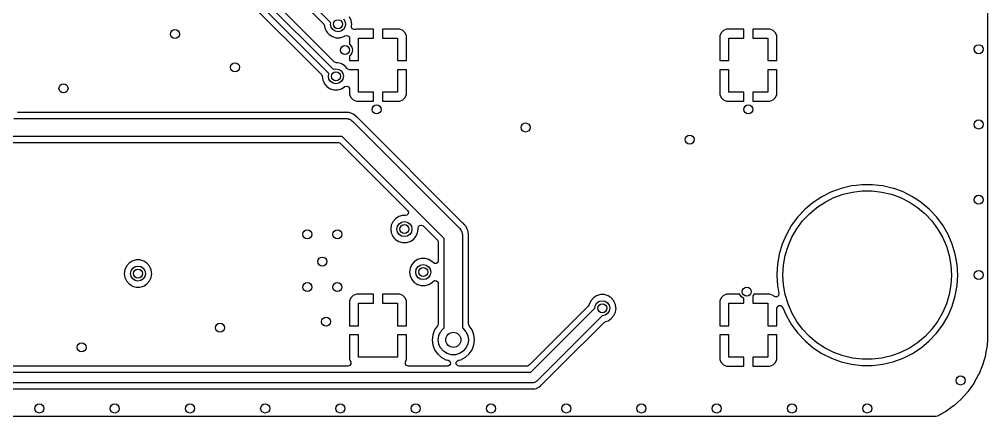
# Model space of a CAD drawing. Extents: x 100.3 to 185, y -144.7 to -85.3.
# Drawn here: x 152.83 to 185, y -144.7 to -131.51 of the extents above; entities that cross this region are included whole.
import ezdxf

# ---------------------------------------------------------------- set-up
doc = ezdxf.new("R2010")
doc.units = 0
doc.layers.add('BLACK', color=7, linetype='CONTINUOUS')

msp = doc.modelspace()

# ---------------------------------------------------------------- linework, layer by layer
at = {"layer": 'BLACK', "linetype": 'CONTINUOUS'}
for p, q in [((185, -88.0023), (185, -141.999)), ((163.18, -131.621), (153.972, -122.413)), ((153.955, -122.679), (162.945, -131.67)), ((163.118, -133.309), (153.298, -123.49)), ((153.522, -123.43), (163.259, -133.168)), ((163.295, -132.921), (153.818, -123.443)), ((153.219, -123.694), (162.867, -133.341)), ((163.597, -131.493), (163.651, -131.574)), ((163.857, -131.542), (163.803, -131.424)), ((163.875, -131.67), (163.857, -131.542)), ((163.857, -131.542), (163.857, -131.542)), ((162.945, -131.67), (162.973, -131.724)), ((162.973, -131.724), (162.973, -131.726)), ((162.973, -131.726), (162.983, -131.798)), ((162.983, -131.798), (163.037, -131.916)), ((163.17, -131.67), (163.18, -131.621)), ((163.189, -131.766), (163.17, -131.67)), ((163.243, -131.847), (163.189, -131.766)), ((163.324, -131.901), (163.243, -131.847)), ((163.597, -131.847), (163.516, -131.901)), ((163.651, -131.766), (163.597, -131.847)), ((163.651, -131.574), (163.67, -131.67)), ((163.67, -131.67), (163.651, -131.766)), ((163.865, -131.74), (163.875, -131.67)), ((163.865, -131.764), (163.865, -131.74)), ((163.889, -131.82), (163.865, -131.764)), ((163.875, -131.67), (163.875, -131.67)), ((163.942, -131.851), (163.889, -131.82)), ((164.003, -131.845), (163.942, -131.851)), ((164.03, -131.833), (164.003, -131.845)), ((164.055, -131.83), (164.03, -131.833)), ((164.6, -131.83), (164.055, -131.83)), ((164.055, -131.83), (164.055, -131.83)), ((164.6, -132.13), (164.6, -131.83)), ((164.6, -131.83), (164.6, -131.83)), ((164.9, -131.83), (164.9, -132.13)), ((165.445, -131.83), (164.9, -131.83)), ((164.9, -131.83), (164.9, -131.83)), ((165.47, -131.833), (165.445, -131.83)), ((165.572, -131.878), (165.47, -131.833)), ((165.652, -131.958), (165.572, -131.878)), ((176.228, -131.878), (176.148, -131.958)), ((176.33, -131.833), (176.228, -131.878)), ((176.355, -131.83), (176.33, -131.833)), ((176.9, -131.83), (176.355, -131.83)), ((176.355, -131.83), (176.355, -131.83)), ((176.9, -132.13), (176.9, -131.83)), ((176.9, -131.83), (176.9, -131.83)), ((177.2, -131.83), (177.2, -132.13)), ((177.745, -131.83), (177.2, -131.83)), ((177.2, -131.83), (177.2, -131.83)), ((177.77, -131.833), (177.745, -131.83)), ((177.872, -131.878), (177.77, -131.833)), ((177.952, -131.958), (177.872, -131.878)), ((163.037, -131.916), (163.037, -131.916)), ((163.037, -131.916), (163.073, -131.958)), ((163.073, -131.958), (163.122, -132.014)), ((163.122, -132.014), (163.231, -132.084)), ((163.231, -132.084), (163.231, -132.084)), ((163.231, -132.084), (163.355, -132.12)), ((163.42, -131.92), (163.324, -131.901)), ((163.355, -132.12), (163.355, -132.12)), ((163.355, -132.12), (163.485, -132.12)), ((163.516, -131.901), (163.42, -131.92)), ((163.485, -132.12), (163.609, -132.084)), ((163.485, -132.12), (163.485, -132.12)), ((163.609, -132.084), (163.637, -132.066)), ((163.637, -132.066), (163.647, -132.059)), ((163.647, -132.059), (163.707, -132.044)), ((163.707, -132.044), (163.764, -132.066)), ((163.764, -132.066), (163.797, -132.117)), ((163.797, -132.117), (163.8, -132.143)), ((163.8, -132.143), (163.8, -132.335)), ((164.1, -132.88), (164.1, -132.13)), ((164.1, -132.13), (164.6, -132.13)), ((164.9, -132.13), (165.4, -132.13)), ((165.4, -132.13), (165.4, -132.88)), ((165.697, -132.06), (165.652, -131.958)), ((165.7, -132.085), (165.697, -132.06)), ((165.7, -132.88), (165.7, -132.085)), ((165.7, -132.085), (165.7, -132.085)), ((176.103, -132.06), (176.1, -132.085)), ((176.1, -132.085), (176.1, -132.88)), ((176.148, -131.958), (176.103, -132.06)), ((176.4, -132.88), (176.4, -132.13)), ((176.4, -132.13), (176.9, -132.13)), ((177.2, -132.13), (177.7, -132.13)), ((177.7, -132.13), (177.7, -132.88)), ((177.997, -132.06), (177.952, -131.958)), ((178, -132.085), (177.997, -132.06)), ((178, -132.88), (178, -132.085)), ((178, -132.085), (178, -132.085)), ((163.8, -132.335), (163.827, -132.353)), ((163.827, -132.353), (163.881, -132.434)), ((163.881, -132.434), (163.9, -132.53)), ((163.827, -132.707), (163.8, -132.725)), ((163.8, -132.725), (163.8, -132.88)), ((163.881, -132.626), (163.827, -132.707)), ((163.9, -132.53), (163.881, -132.626)), ((163.259, -133.168), (163.35, -133.15)), ((163.307, -132.931), (163.295, -132.921)), ((163.365, -132.95), (163.307, -132.931)), ((163.35, -133.15), (163.446, -133.169)), ((163.415, -132.95), (163.365, -132.95)), ((163.509, -132.977), (163.415, -132.95)), ((163.415, -132.95), (163.415, -132.95)), ((163.539, -132.986), (163.509, -132.977)), ((163.648, -133.056), (163.539, -132.986)), ((163.539, -132.986), (163.539, -132.986)), ((163.539, -132.986), (163.539, -132.986)), ((163.659, -133.069), (163.648, -133.056)), ((163.648, -133.056), (163.648, -133.056)), ((163.648, -133.056), (163.648, -133.056)), ((163.726, -133.146), (163.659, -133.069)), ((163.742, -133.161), (163.726, -133.146)), ((163.801, -133.18), (163.742, -133.161)), ((163.8, -132.88), (163.8, -132.88)), ((163.8, -132.88), (164.1, -132.88)), ((165.4, -132.88), (165.7, -132.88)), ((165.7, -132.88), (165.7, -132.88)), ((176.1, -132.88), (176.4, -132.88)), ((176.1, -132.88), (176.1, -132.88)), ((177.7, -132.88), (178, -132.88)), ((178, -132.88), (178, -132.88)), ((162.867, -133.341), (162.894, -133.396)), ((162.894, -133.396), (162.894, -133.397)), ((162.894, -133.397), (162.913, -133.528)), ((163.1, -133.4), (163.118, -133.309)), ((163.119, -133.496), (163.1, -133.4)), ((163.446, -133.169), (163.527, -133.223)), ((163.527, -133.223), (163.581, -133.304)), ((163.581, -133.304), (163.6, -133.4)), ((163.6, -133.4), (163.581, -133.496)), ((164.1, -133.18), (163.801, -133.18)), ((164.1, -133.93), (164.1, -133.18)), ((165.7, -133.18), (165.4, -133.18)), ((165.4, -133.18), (165.4, -133.93)), ((165.7, -133.975), (165.7, -133.18)), ((165.7, -133.18), (165.7, -133.18)), ((176.4, -133.18), (176.1, -133.18)), ((176.1, -133.18), (176.1, -133.975)), ((176.4, -133.93), (176.4, -133.18)), ((178, -133.18), (177.7, -133.18)), ((177.7, -133.18), (177.7, -133.93)), ((178, -133.975), (178, -133.18)), ((162.913, -133.528), (162.943, -133.593)), ((162.943, -133.593), (162.967, -133.646)), ((162.967, -133.646), (163.052, -133.744)), ((163.052, -133.744), (163.052, -133.744)), ((163.052, -133.744), (163.161, -133.814)), ((163.173, -133.577), (163.119, -133.496)), ((163.254, -133.631), (163.173, -133.577)), ((163.35, -133.65), (163.254, -133.631)), ((163.446, -133.631), (163.35, -133.65)), ((163.527, -133.577), (163.446, -133.631)), ((163.581, -133.496), (163.527, -133.577)), ((163.539, -133.814), (163.647, -133.744)), ((163.647, -133.744), (163.707, -133.729)), ((163.707, -133.729), (163.764, -133.751)), ((163.764, -133.751), (163.797, -133.802)), ((163.797, -133.802), (163.8, -133.828)), ((163.161, -133.814), (163.161, -133.814)), ((163.161, -133.814), (163.285, -133.85)), ((163.285, -133.85), (163.285, -133.85)), ((163.285, -133.85), (163.415, -133.85)), ((163.415, -133.85), (163.539, -133.814)), ((163.415, -133.85), (163.415, -133.85)), ((163.8, -133.828), (163.8, -133.975)), ((163.8, -133.975), (163.8, -133.975)), ((163.8, -133.975), (163.803, -134)), ((163.803, -134), (163.848, -134.102)), ((163.848, -134.102), (163.928, -134.182)), ((164.6, -133.93), (164.1, -133.93)), ((164.6, -134.23), (164.6, -133.93)), ((165.4, -133.93), (164.9, -133.93)), ((164.9, -133.93), (164.9, -134.23)), ((165.572, -134.182), (165.652, -134.102)), ((165.652, -134.102), (165.697, -134)), ((165.697, -134), (165.7, -133.975)), ((165.7, -133.975), (165.7, -133.975)), ((176.1, -133.975), (176.103, -134)), ((176.103, -134), (176.148, -134.102)), ((176.148, -134.102), (176.228, -134.182)), ((176.9, -133.93), (176.4, -133.93)), ((176.9, -134.23), (176.9, -133.93)), ((177.7, -133.93), (177.2, -133.93)), ((177.2, -133.93), (177.2, -134.23)), ((177.872, -134.182), (177.952, -134.102)), ((177.952, -134.102), (177.997, -134)), ((177.997, -134), (178, -133.975)), ((178, -133.975), (178, -133.975)), ((163.928, -134.182), (164.03, -134.227)), ((164.03, -134.227), (164.055, -134.23)), ((164.055, -134.23), (164.6, -134.23)), ((164.6, -134.23), (164.6, -134.23)), ((164.9, -134.23), (165.445, -134.23)), ((164.9, -134.23), (164.9, -134.23)), ((165.445, -134.23), (165.47, -134.227)), ((165.445, -134.23), (165.445, -134.23)), ((165.47, -134.227), (165.572, -134.182)), ((176.228, -134.182), (176.33, -134.227)), ((176.33, -134.227), (176.355, -134.23)), ((176.355, -134.23), (176.9, -134.23)), ((176.9, -134.23), (176.9, -134.23)), ((177.2, -134.23), (177.745, -134.23)), ((177.2, -134.23), (177.2, -134.23)), ((177.745, -134.23), (177.77, -134.227)), ((177.745, -134.23), (177.745, -134.23)), ((177.77, -134.227), (177.872, -134.182)), ((163.621, -134.6), (152.773, -134.6)), ((163.642, -134.597), (163.621, -134.6)), ((163.65, -134.596), (163.642, -134.597)), ((163.672, -134.597), (163.65, -134.596)), ((163.65, -134.596), (163.65, -134.596)), ((163.65, -134.596), (163.65, -134.596)), ((163.702, -134.599), (163.672, -134.597)), ((163.705, -134.6), (163.702, -134.599)), ((163.721, -134.6), (163.705, -134.6)), ((163.737, -134.602), (163.721, -134.6)), ((163.721, -134.6), (163.721, -134.6)), ((163.741, -134.602), (163.737, -134.602)), ((163.793, -134.606), (163.741, -134.602)), ((163.8, -134.609), (163.793, -134.606)), ((163.793, -134.606), (163.793, -134.606)), ((163.821, -134.614), (163.8, -134.609)), ((163.828, -134.615), (163.821, -134.614)), ((163.876, -134.637), (163.828, -134.615)), ((163.828, -134.615), (163.828, -134.615)), ((163.879, -134.638), (163.876, -134.637)), ((163.928, -134.656), (163.879, -134.638)), ((163.933, -134.66), (163.928, -134.656)), ((163.928, -134.656), (163.928, -134.656)), ((163.928, -134.656), (163.928, -134.656)), ((163.934, -134.661), (163.933, -134.66)), ((163.952, -134.672), (163.934, -134.661)), ((163.959, -134.675), (163.952, -134.672)), ((163.999, -134.709), (163.959, -134.675)), ((164.001, -134.711), (163.999, -134.709)), ((164.014, -134.721), (164.001, -134.711)), ((164.026, -134.732), (164.014, -134.721)), ((164.014, -134.721), (164.014, -134.721)), ((164.028, -134.735), (164.026, -134.732)), ((164.059, -134.762), (164.028, -134.735)), ((164.068, -134.769), (164.059, -134.762)), ((164.072, -134.775), (164.068, -134.769)), ((164.085, -134.792), (164.072, -134.775)), ((152.649, -134.8), (163.686, -134.8)), ((163.686, -134.8), (163.695, -134.801)), ((163.695, -134.801), (163.7, -134.8)), ((163.7, -134.8), (163.706, -134.802)), ((163.706, -134.802), (163.741, -134.805)), ((163.741, -134.805), (163.773, -134.818)), ((163.773, -134.818), (163.807, -134.826)), ((163.807, -134.826), (163.824, -134.837)), ((163.824, -134.837), (163.844, -134.845)), ((163.844, -134.845), (163.869, -134.868)), ((163.869, -134.868), (163.898, -134.888)), ((163.898, -134.888), (167.462, -138.452)), ((167.558, -138.265), (164.085, -134.792)), ((163.561, -135.4), (152.525, -135.4)), ((166.95, -138.789), (163.561, -135.4)), ((152.589, -135.6), (163.437, -135.6)), ((163.437, -135.6), (163.496, -135.619)), ((163.496, -135.619), (163.507, -135.629)), ((163.507, -135.629), (165.732, -137.854)), ((180.634, -137.022), (180.478, -137.04)), ((180.825, -136.999), (180.634, -137.022)), ((181.175, -136.999), (180.825, -136.999)), ((181.384, -137.024), (181.175, -136.999)), ((181.522, -137.04), (181.384, -137.024)), ((179.81, -137.24), (179.497, -137.397)), ((179.951, -137.189), (179.81, -137.24)), ((179.81, -137.24), (179.81, -137.24)), ((179.81, -137.24), (179.81, -137.24)), ((179.891, -137.429), (180.197, -137.318)), ((180.138, -137.121), (179.951, -137.189)), ((180.478, -137.04), (180.138, -137.121)), ((180.197, -137.318), (180.514, -137.243)), ((180.514, -137.243), (180.837, -137.205)), ((180.837, -137.205), (181.163, -137.205)), ((181.163, -137.205), (181.486, -137.243)), ((181.486, -137.243), (181.803, -137.318)), ((181.862, -137.121), (181.522, -137.04)), ((181.803, -137.318), (182.109, -137.429)), ((181.891, -137.131), (181.862, -137.121)), ((182.19, -137.24), (181.891, -137.131)), ((182.503, -137.397), (182.19, -137.24)), ((182.19, -137.24), (182.19, -137.24)), ((182.19, -137.24), (182.19, -137.24)), ((179.205, -137.589), (178.937, -137.814)), ((179.497, -137.397), (179.205, -137.589)), ((179.328, -137.754), (179.6, -137.575)), ((179.6, -137.575), (179.891, -137.429)), ((182.109, -137.429), (182.4, -137.575)), ((182.4, -137.575), (182.672, -137.754)), ((182.684, -137.516), (182.503, -137.397)), ((182.795, -137.589), (182.684, -137.516)), ((183.063, -137.814), (182.795, -137.589)), ((165.75, -137.969), (165.707, -138.013)), ((165.732, -137.854), (165.76, -137.909)), ((165.76, -137.909), (165.75, -137.969)), ((178.937, -137.814), (178.698, -138.068)), ((178.855, -138.2), (179.079, -137.963)), ((179.079, -137.963), (179.328, -137.754)), ((182.672, -137.754), (182.921, -137.963)), ((182.921, -137.963), (183.145, -138.2)), ((183.302, -138.068), (183.063, -137.814)), ((165.243, -138.228), (165.189, -138.346)), ((165.328, -138.13), (165.243, -138.228)), ((165.437, -138.06), (165.328, -138.13)), ((165.395, -138.378), (165.449, -138.297)), ((165.561, -138.023), (165.437, -138.06)), ((165.437, -138.06), (165.437, -138.06)), ((165.449, -138.297), (165.53, -138.243)), ((165.53, -138.243), (165.626, -138.224)), ((165.662, -138.023), (165.561, -138.023)), ((165.626, -138.224), (165.722, -138.243)), ((165.707, -138.013), (165.662, -138.023)), ((165.722, -138.243), (165.803, -138.297)), ((165.803, -138.297), (165.857, -138.378)), ((167.575, -138.278), (167.558, -138.265)), ((167.581, -138.282), (167.575, -138.278)), ((167.615, -138.322), (167.581, -138.282)), ((167.581, -138.282), (167.581, -138.282)), ((178.698, -138.068), (178.489, -138.348)), ((178.661, -138.461), (178.855, -138.2)), ((183.145, -138.2), (183.339, -138.461)), ((183.511, -138.348), (183.302, -138.068)), ((165.189, -138.346), (165.171, -138.474)), ((165.171, -138.474), (165.171, -138.474)), ((165.171, -138.474), (165.189, -138.602)), ((165.189, -138.602), (165.218, -138.664)), ((165.376, -138.474), (165.395, -138.378)), ((165.395, -138.57), (165.376, -138.474)), ((165.449, -138.651), (165.395, -138.57)), ((165.857, -138.57), (165.803, -138.651)), ((165.857, -138.378), (165.876, -138.474)), ((165.876, -138.474), (165.857, -138.57)), ((166.009, -138.72), (166.063, -138.602)), ((166.063, -138.602), (166.081, -138.474)), ((166.078, -138.452), (166.089, -138.392)), ((166.081, -138.474), (166.078, -138.452)), ((166.089, -138.392), (166.132, -138.349)), ((166.132, -138.349), (166.193, -138.341)), ((166.193, -138.341), (166.246, -138.368)), ((166.246, -138.368), (166.721, -138.843)), ((167.462, -138.452), (167.468, -138.46)), ((167.468, -138.46), (167.472, -138.462)), ((167.472, -138.462), (167.475, -138.468)), ((167.475, -138.468), (167.498, -138.495)), ((167.498, -138.495), (167.511, -138.527)), ((167.511, -138.527), (167.53, -138.556)), ((167.53, -138.556), (167.534, -138.577)), ((167.534, -138.577), (167.542, -138.596)), ((167.542, -138.596), (167.544, -138.63)), ((167.544, -138.63), (167.55, -138.664)), ((167.618, -138.324), (167.615, -138.322)), ((167.629, -138.336), (167.618, -138.324)), ((167.635, -138.344), (167.629, -138.336)), ((167.639, -138.349), (167.635, -138.344)), ((167.641, -138.351), (167.639, -138.349)), ((167.675, -138.391), (167.641, -138.351)), ((167.678, -138.398), (167.675, -138.391)), ((167.675, -138.391), (167.675, -138.391)), ((167.675, -138.391), (167.675, -138.391)), ((167.689, -138.416), (167.678, -138.398)), ((167.694, -138.422), (167.689, -138.416)), ((167.704, -138.451), (167.694, -138.422)), ((167.712, -138.471), (167.704, -138.451)), ((167.713, -138.474), (167.712, -138.471)), ((167.735, -138.522), (167.713, -138.474)), ((167.736, -138.529), (167.735, -138.522)), ((167.741, -138.55), (167.736, -138.529)), ((167.744, -138.557), (167.741, -138.55)), ((167.748, -138.609), (167.744, -138.557)), ((167.748, -138.613), (167.748, -138.609)), ((167.75, -138.629), (167.748, -138.613)), ((167.75, -138.645), (167.75, -138.629)), ((178.489, -138.348), (178.314, -138.651)), ((178.489, -138.348), (178.489, -138.348)), ((178.498, -138.743), (178.661, -138.461)), ((183.339, -138.461), (183.502, -138.743)), ((183.686, -138.651), (183.511, -138.348)), ((165.218, -138.664), (165.243, -138.72)), ((165.243, -138.72), (165.3, -138.786)), ((165.3, -138.786), (165.328, -138.818)), ((165.328, -138.818), (165.437, -138.888)), ((165.437, -138.888), (165.437, -138.888)), ((165.437, -138.888), (165.561, -138.924)), ((165.53, -138.705), (165.449, -138.651)), ((165.626, -138.724), (165.53, -138.705)), ((165.561, -138.924), (165.561, -138.924)), ((165.561, -138.924), (165.691, -138.924)), ((165.722, -138.705), (165.626, -138.724)), ((165.691, -138.924), (165.815, -138.888)), ((165.691, -138.924), (165.691, -138.924)), ((165.803, -138.651), (165.722, -138.705)), ((165.815, -138.888), (165.924, -138.818)), ((165.924, -138.818), (166.009, -138.72)), ((166.721, -138.843), (166.748, -138.897)), ((166.748, -138.897), (166.749, -138.913)), ((166.749, -138.913), (166.749, -139.523)), ((166.95, -141.754), (166.95, -138.789)), ((167.55, -138.664), (167.55, -141.754)), ((167.751, -138.648), (167.75, -138.645)), ((167.75, -138.729), (167.753, -138.708)), ((167.75, -141.613), (167.75, -138.729)), ((167.754, -138.7), (167.751, -138.648)), ((167.753, -138.708), (167.754, -138.7)), ((178.314, -138.651), (178.176, -138.972)), ((178.314, -138.651), (178.314, -138.651)), ((178.369, -139.042), (178.498, -138.743)), ((183.502, -138.743), (183.631, -139.042)), ((183.824, -138.972), (183.686, -138.651)), ((178.176, -138.972), (178.075, -139.307)), ((178.176, -138.972), (178.176, -138.972)), ((178.275, -139.354), (178.369, -139.042)), ((183.631, -139.042), (183.725, -139.354)), ((183.925, -139.307), (183.824, -138.972)), ((156.586, -139.536), (156.477, -139.606)), ((156.71, -139.499), (156.586, -139.536)), ((156.586, -139.536), (156.586, -139.536)), ((156.84, -139.499), (156.71, -139.499)), ((156.71, -139.499), (156.71, -139.499)), ((156.964, -139.536), (156.84, -139.499)), ((156.84, -139.499), (156.84, -139.499)), ((157.073, -139.606), (156.964, -139.536)), ((156.964, -139.536), (156.964, -139.536)), ((156.964, -139.536), (156.964, -139.536)), ((156.964, -139.536), (156.964, -139.536)), ((165.952, -139.556), (165.867, -139.654)), ((166.061, -139.486), (165.952, -139.556)), ((166.185, -139.45), (166.061, -139.486)), ((166.061, -139.486), (166.061, -139.486)), ((166.315, -139.45), (166.185, -139.45)), ((166.185, -139.45), (166.185, -139.45)), ((166.439, -139.486), (166.315, -139.45)), ((166.315, -139.45), (166.315, -139.45)), ((166.548, -139.556), (166.439, -139.486)), ((166.439, -139.486), (166.439, -139.486)), ((166.439, -139.486), (166.439, -139.486)), ((166.439, -139.486), (166.439, -139.486)), ((166.576, -139.588), (166.548, -139.556)), ((166.548, -139.556), (166.548, -139.556)), ((166.62, -139.617), (166.576, -139.588)), ((166.731, -139.581), (166.681, -139.617)), ((166.749, -139.523), (166.731, -139.581)), ((178.075, -139.307), (178.015, -139.651)), ((178.075, -139.307), (178.075, -139.307)), ((178.219, -139.675), (178.275, -139.354)), ((183.725, -139.354), (183.781, -139.675)), ((183.985, -139.651), (183.925, -139.307)), ((156.338, -139.822), (156.32, -139.95)), ((156.392, -139.704), (156.338, -139.822)), ((156.477, -139.606), (156.392, -139.704)), ((156.525, -139.95), (156.544, -139.854)), ((156.544, -139.854), (156.598, -139.773)), ((156.598, -139.773), (156.679, -139.719)), ((156.679, -139.719), (156.775, -139.7)), ((156.775, -139.7), (156.871, -139.719)), ((156.871, -139.719), (156.952, -139.773)), ((156.952, -139.773), (157.006, -139.854)), ((157.006, -139.854), (157.025, -139.95)), ((157.158, -139.704), (157.073, -139.606)), ((157.073, -139.606), (157.073, -139.606)), ((157.073, -139.606), (157.073, -139.606)), ((157.189, -139.772), (157.158, -139.704)), ((157.212, -139.822), (157.189, -139.772)), ((157.223, -139.9), (157.212, -139.822)), ((157.23, -139.95), (157.223, -139.9)), ((165.813, -139.772), (165.795, -139.9)), ((165.795, -139.9), (165.795, -139.9)), ((165.795, -139.9), (165.813, -140.028)), ((165.867, -139.654), (165.813, -139.772)), ((166, -139.9), (166.019, -139.804)), ((166.019, -139.996), (166, -139.9)), ((166.019, -139.804), (166.073, -139.723)), ((166.073, -139.723), (166.154, -139.669)), ((166.154, -139.669), (166.25, -139.65)), ((166.25, -139.65), (166.346, -139.669)), ((166.346, -139.669), (166.427, -139.723)), ((166.427, -139.723), (166.481, -139.804)), ((166.481, -139.804), (166.5, -139.9)), ((166.5, -139.9), (166.481, -139.996)), ((166.681, -139.617), (166.62, -139.617)), ((178.015, -139.651), (177.997, -139.95)), ((178.2, -140), (178.219, -139.675)), ((183.781, -139.675), (183.8, -140)), ((184.006, -140), (183.985, -139.651)), ((156.32, -139.95), (156.32, -139.95)), ((156.32, -139.95), (156.338, -140.078)), ((156.338, -140.078), (156.369, -140.146)), ((156.369, -140.146), (156.392, -140.196)), ((156.392, -140.196), (156.477, -140.294)), ((156.544, -140.046), (156.525, -139.95)), ((156.598, -140.127), (156.544, -140.046)), ((156.679, -140.181), (156.598, -140.127)), ((156.775, -140.2), (156.679, -140.181)), ((156.871, -140.181), (156.775, -140.2)), ((156.952, -140.127), (156.871, -140.181)), ((157.006, -140.046), (156.952, -140.127)), ((157.025, -139.95), (157.006, -140.046)), ((157.073, -140.294), (157.158, -140.196)), ((157.158, -140.196), (157.212, -140.078)), ((157.212, -140.078), (157.23, -139.95)), ((165.813, -140.028), (165.867, -140.146)), ((165.867, -140.146), (165.867, -140.146)), ((165.867, -140.146), (165.952, -140.244)), ((166.073, -140.077), (166.019, -139.996)), ((166.154, -140.131), (166.073, -140.077)), ((166.25, -140.15), (166.154, -140.131)), ((166.346, -140.131), (166.25, -140.15)), ((166.427, -140.077), (166.346, -140.131)), ((166.481, -139.996), (166.427, -140.077)), ((166.548, -140.244), (166.576, -140.212)), ((166.576, -140.212), (166.628, -140.18)), ((166.628, -140.18), (166.689, -140.186)), ((166.689, -140.186), (166.735, -140.226)), ((166.735, -140.226), (166.749, -140.277)), ((177.997, -139.95), (177.994, -140)), ((177.994, -140), (177.995, -140.014)), ((177.995, -140.014), (178.015, -140.349)), ((178.219, -140.325), (178.2, -140)), ((183.8, -140), (183.781, -140.325)), ((183.985, -140.349), (184.006, -140)), ((156.477, -140.294), (156.477, -140.294)), ((156.477, -140.294), (156.565, -140.35)), ((156.565, -140.35), (156.586, -140.364)), ((156.586, -140.364), (156.71, -140.4)), ((156.71, -140.4), (156.71, -140.4)), ((156.71, -140.4), (156.84, -140.4)), ((156.84, -140.4), (156.964, -140.364)), ((156.84, -140.4), (156.84, -140.4)), ((156.964, -140.364), (157.073, -140.294)), ((165.952, -140.244), (165.952, -140.244)), ((165.952, -140.244), (166.03, -140.294)), ((166.03, -140.294), (166.061, -140.314)), ((166.061, -140.314), (166.185, -140.35)), ((166.185, -140.35), (166.185, -140.35)), ((166.185, -140.35), (166.315, -140.35)), ((166.315, -140.35), (166.439, -140.314)), ((166.315, -140.35), (166.315, -140.35)), ((166.439, -140.314), (166.548, -140.244)), ((166.749, -140.277), (166.749, -141.613)), ((178.015, -140.349), (178.061, -140.612)), ((178.275, -140.646), (178.219, -140.325)), ((183.781, -140.325), (183.725, -140.646)), ((183.925, -140.693), (183.985, -140.349)), ((163.803, -140.86), (163.8, -140.885)), ((163.8, -140.885), (163.8, -141.68)), ((163.848, -140.758), (163.803, -140.86)), ((163.928, -140.678), (163.848, -140.758)), ((164.03, -140.633), (163.928, -140.678)), ((164.055, -140.63), (164.03, -140.633)), ((164.6, -140.63), (164.055, -140.63)), ((164.055, -140.63), (164.055, -140.63)), ((164.6, -140.93), (164.6, -140.63)), ((164.6, -140.63), (164.6, -140.63)), ((164.9, -140.63), (164.9, -140.93)), ((165.445, -140.63), (164.9, -140.63)), ((164.9, -140.63), (164.9, -140.63)), ((165.47, -140.633), (165.445, -140.63)), ((165.572, -140.678), (165.47, -140.633)), ((165.652, -140.758), (165.572, -140.678)), ((165.697, -140.86), (165.652, -140.758)), ((165.7, -140.885), (165.697, -140.86)), ((165.7, -141.68), (165.7, -140.885)), ((165.7, -140.885), (165.7, -140.885)), ((171.817, -140.854), (171.763, -140.972)), ((171.902, -140.756), (171.817, -140.854)), ((172.011, -140.686), (171.902, -140.756)), ((172.135, -140.649), (172.011, -140.686)), ((172.011, -140.686), (172.011, -140.686)), ((172.023, -140.923), (172.104, -140.869)), ((172.104, -140.869), (172.2, -140.85)), ((172.265, -140.649), (172.135, -140.649)), ((172.135, -140.649), (172.135, -140.649)), ((172.2, -140.85), (172.296, -140.869)), ((172.389, -140.686), (172.265, -140.649)), ((172.265, -140.649), (172.265, -140.649)), ((172.296, -140.869), (172.377, -140.923)), ((172.498, -140.756), (172.389, -140.686)), ((172.389, -140.686), (172.389, -140.686)), ((172.389, -140.686), (172.389, -140.686)), ((172.389, -140.686), (172.389, -140.686)), ((172.583, -140.854), (172.498, -140.756)), ((172.498, -140.756), (172.498, -140.756)), ((172.498, -140.756), (172.498, -140.756)), ((172.597, -140.885), (172.583, -140.854)), ((172.637, -140.972), (172.597, -140.885)), ((176.103, -140.86), (176.1, -140.885)), ((176.1, -140.885), (176.1, -141.68)), ((176.148, -140.758), (176.103, -140.86)), ((176.228, -140.678), (176.148, -140.758)), ((176.33, -140.633), (176.228, -140.678)), ((176.355, -140.63), (176.33, -140.633)), ((176.766, -140.63), (176.355, -140.63)), ((176.355, -140.63), (176.355, -140.63)), ((176.769, -140.646), (176.766, -140.63)), ((176.823, -140.727), (176.769, -140.646)), ((176.9, -140.778), (176.823, -140.727)), ((176.9, -140.93), (176.9, -140.778)), ((177.231, -140.646), (177.2, -140.692)), ((177.2, -140.692), (177.2, -140.93)), ((177.234, -140.63), (177.231, -140.646)), ((177.745, -140.63), (177.234, -140.63)), ((177.77, -140.633), (177.745, -140.63)), ((177.872, -140.678), (177.77, -140.633)), ((177.894, -140.699), (177.872, -140.678)), ((177.895, -140.701), (177.894, -140.699)), ((177.95, -140.727), (177.895, -140.701)), ((178.01, -140.717), (177.95, -140.727)), ((178.053, -140.673), (178.01, -140.717)), ((178.061, -140.612), (178.053, -140.673)), ((178.369, -140.958), (178.275, -140.646)), ((183.725, -140.646), (183.631, -140.958)), ((183.824, -141.028), (183.925, -140.693)), ((164.1, -141.68), (164.1, -140.93)), ((164.1, -140.93), (164.6, -140.93)), ((164.9, -140.93), (165.4, -140.93)), ((165.4, -140.93), (165.4, -141.68)), ((171.734, -141.035), (169.773, -142.996)), ((169.828, -143.225), (171.95, -141.102)), ((171.735, -141.034), (171.734, -141.035)), ((171.762, -140.979), (171.735, -141.034)), ((171.763, -140.972), (171.762, -140.979)), ((171.763, -140.972), (171.763, -140.972)), ((171.95, -141.1), (171.969, -141.004)), ((171.95, -141.102), (171.95, -141.1)), ((171.969, -141.004), (172.023, -140.923)), ((172.377, -140.923), (172.431, -141.004)), ((172.431, -141.196), (172.377, -141.277)), ((172.431, -141.004), (172.45, -141.1)), ((172.45, -141.1), (172.431, -141.196)), ((172.653, -141.088), (172.637, -140.972)), ((172.637, -141.228), (172.655, -141.1)), ((172.655, -141.1), (172.653, -141.088)), ((176.4, -141.68), (176.4, -140.93)), ((176.4, -140.93), (176.9, -140.93)), ((177.2, -140.93), (177.7, -140.93)), ((177.7, -140.93), (177.7, -141.68)), ((178, -141.1), (178.019, -141.042)), ((178, -141.68), (178, -141.1)), ((178.019, -141.042), (178.068, -141.006)), ((178.068, -141.006), (178.13, -141.006)), ((178.13, -141.006), (178.179, -141.042)), ((178.179, -141.042), (178.19, -141.061)), ((178.19, -141.061), (178.314, -141.349)), ((178.498, -141.257), (178.369, -140.958)), ((183.631, -140.958), (183.502, -141.257)), ((183.686, -141.349), (183.824, -141.028)), ((172.198, -141.35), (170.024, -143.524)), ((172.2, -141.35), (172.198, -141.35)), ((172.296, -141.331), (172.2, -141.35)), ((172.377, -141.277), (172.296, -141.331)), ((172.311, -141.537), (172.389, -141.514)), ((172.389, -141.514), (172.498, -141.444)), ((172.498, -141.444), (172.583, -141.346)), ((172.583, -141.346), (172.637, -141.228)), ((178.314, -141.349), (178.489, -141.652)), ((178.661, -141.539), (178.498, -141.257)), ((183.502, -141.257), (183.339, -141.539)), ((183.511, -141.652), (183.686, -141.349)), ((163.8, -141.68), (163.8, -141.68)), ((163.8, -141.68), (164.1, -141.68)), ((165.4, -141.68), (165.7, -141.68)), ((165.7, -141.68), (165.7, -141.68)), ((166.625, -141.822), (166.565, -141.981)), ((166.722, -141.682), (166.625, -141.822)), ((166.625, -141.822), (166.625, -141.822)), ((166.725, -141.679), (166.722, -141.682)), ((166.731, -141.671), (166.725, -141.679)), ((166.749, -141.613), (166.731, -141.671)), ((166.829, -141.88), (166.923, -141.772)), ((166.923, -141.772), (166.95, -141.754)), ((167.55, -141.754), (167.577, -141.772)), ((167.577, -141.772), (167.671, -141.88)), ((167.751, -141.623), (167.75, -141.613)), ((167.775, -141.679), (167.751, -141.623)), ((167.778, -141.682), (167.775, -141.679)), ((167.875, -141.822), (167.778, -141.682)), ((167.778, -141.682), (167.778, -141.682)), ((167.778, -141.682), (167.778, -141.682)), ((167.935, -141.981), (167.875, -141.822)), ((171.851, -141.98), (172.151, -141.68)), ((172.151, -141.68), (172.269, -141.562)), ((172.269, -141.562), (172.311, -141.537)), ((176.1, -141.68), (176.4, -141.68)), ((176.1, -141.68), (176.1, -141.68)), ((177.7, -141.68), (178, -141.68)), ((178, -141.68), (178, -141.68)), ((178.489, -141.652), (178.698, -141.932)), ((178.855, -141.8), (178.661, -141.539)), ((179.079, -142.037), (178.855, -141.8)), ((183.145, -141.8), (182.921, -142.037)), ((183.339, -141.539), (183.145, -141.8)), ((183.302, -141.932), (183.511, -141.652)), ((164.1, -141.98), (163.8, -141.98)), ((163.8, -141.98), (163.8, -142.775)), ((164.1, -142.73), (164.1, -141.98)), ((165.7, -141.98), (165.4, -141.98)), ((165.4, -141.98), (165.4, -142.73)), ((165.7, -142.775), (165.7, -141.98)), ((165.7, -141.98), (165.7, -141.98)), ((166.565, -141.981), (166.544, -142.15)), ((166.544, -142.15), (166.565, -142.319)), ((166.75, -142.15), (166.77, -142.009)), ((166.77, -142.291), (166.75, -142.15)), ((166.77, -142.009), (166.829, -141.88)), ((167.671, -141.88), (167.73, -142.009)), ((167.73, -142.009), (167.75, -142.15)), ((167.75, -142.15), (167.73, -142.291)), ((167.956, -142.15), (167.935, -141.981)), ((167.935, -142.319), (167.956, -142.15)), ((171.213, -142.618), (171.851, -141.98)), ((176.4, -141.98), (176.1, -141.98)), ((176.1, -141.98), (176.1, -142.775)), ((176.4, -142.73), (176.4, -141.98)), ((178, -141.98), (177.7, -141.98)), ((177.7, -141.98), (177.7, -142.73)), ((178, -142.775), (178, -141.98)), ((178, -141.98), (178, -141.98)), ((178.698, -141.932), (178.937, -142.186)), ((179.328, -142.246), (179.079, -142.037)), ((182.921, -142.037), (182.672, -142.246)), ((183.063, -142.186), (183.302, -141.932)), ((184.992, -142.15), (184.981, -142.333)), ((185, -142.001), (184.992, -142.15)), ((185, -141.999), (185, -142.001)), ((166.565, -142.319), (166.625, -142.478)), ((166.625, -142.478), (166.722, -142.618)), ((166.829, -142.42), (166.77, -142.291)), ((166.923, -142.528), (166.829, -142.42)), ((167.671, -142.42), (167.577, -142.528)), ((167.73, -142.291), (167.671, -142.42)), ((167.778, -142.618), (167.875, -142.478)), ((167.875, -142.478), (167.935, -142.319)), ((178.937, -142.186), (179.205, -142.411)), ((179.205, -142.411), (179.497, -142.603)), ((179.6, -142.425), (179.328, -142.246)), ((179.891, -142.571), (179.6, -142.425)), ((182.4, -142.425), (182.109, -142.571)), ((182.672, -142.246), (182.4, -142.425)), ((182.503, -142.603), (182.795, -142.411)), ((182.795, -142.411), (183.063, -142.186)), ((184.981, -142.339), (184.933, -142.618)), ((184.981, -142.333), (184.981, -142.339)), ((163.8, -142.775), (163.803, -142.8)), ((163.803, -142.8), (163.841, -142.886)), ((165.4, -142.73), (164.1, -142.73)), ((165.659, -142.886), (165.697, -142.8)), ((165.697, -142.8), (165.7, -142.775)), ((165.7, -142.775), (165.7, -142.775)), ((166.722, -142.618), (166.849, -142.731)), ((166.849, -142.731), (167, -142.81)), ((167.042, -142.605), (166.923, -142.528)), ((167, -142.81), (167.027, -142.816)), ((167.027, -142.816), (167.079, -142.829)), ((167.179, -142.645), (167.042, -142.605)), ((167.321, -142.645), (167.179, -142.645)), ((167.458, -142.605), (167.321, -142.645)), ((167.438, -142.825), (167.5, -142.81)), ((167.577, -142.528), (167.458, -142.605)), ((167.5, -142.81), (167.651, -142.731)), ((167.651, -142.731), (167.778, -142.618)), ((170.172, -143.659), (171.213, -142.618)), ((176.1, -142.775), (176.103, -142.8)), ((176.103, -142.8), (176.148, -142.902)), ((176.9, -142.73), (176.4, -142.73)), ((176.9, -143.03), (176.9, -142.73)), ((177.7, -142.73), (177.2, -142.73)), ((177.2, -142.73), (177.2, -143.03)), ((177.952, -142.902), (177.997, -142.8)), ((177.997, -142.8), (178, -142.775)), ((178, -142.775), (178, -142.775)), ((179.497, -142.603), (179.81, -142.76)), ((179.81, -142.76), (180.138, -142.879)), ((180.197, -142.682), (179.891, -142.571)), ((180.514, -142.757), (180.197, -142.682)), ((180.837, -142.795), (180.514, -142.757)), ((181.163, -142.795), (180.837, -142.795)), ((181.486, -142.757), (181.163, -142.795)), ((181.803, -142.682), (181.486, -142.757)), ((182.109, -142.571), (181.803, -142.682)), ((181.862, -142.879), (182.19, -142.76)), ((182.19, -142.76), (182.503, -142.603)), ((184.924, -142.67), (184.832, -142.988)), ((184.925, -142.665), (184.924, -142.67)), ((184.933, -142.618), (184.925, -142.665)), ((163.75, -143.024), (128.197, -143.024)), ((163.76, -143.024), (163.75, -143.024)), ((163.816, -142.999), (163.76, -143.024)), ((163.847, -142.946), (163.816, -142.999)), ((163.841, -142.886), (163.847, -142.946)), ((165.656, -142.895), (165.659, -142.886)), ((165.656, -142.956), (165.656, -142.895)), ((165.692, -143.006), (165.656, -142.956)), ((165.75, -143.024), (165.692, -143.006)), ((167.056, -143.024), (165.75, -143.024)), ((167.093, -143.017), (167.056, -143.024)), ((167.079, -142.829), (167.131, -142.862)), ((167.14, -142.978), (167.093, -143.017)), ((167.131, -142.862), (167.154, -142.918)), ((167.154, -142.918), (167.14, -142.978)), ((167.35, -142.895), (167.386, -142.845)), ((167.35, -142.956), (167.35, -142.895)), ((167.386, -143.006), (167.35, -142.956)), ((167.386, -142.845), (167.421, -142.829)), ((167.444, -143.024), (167.386, -143.006)), ((167.421, -142.829), (167.438, -142.825)), ((169.703, -143.024), (167.444, -143.024)), ((169.719, -143.023), (169.703, -143.024)), ((169.773, -142.996), (169.719, -143.023)), ((176.148, -142.902), (176.228, -142.982)), ((176.228, -142.982), (176.33, -143.027)), ((176.33, -143.027), (176.355, -143.03)), ((176.355, -143.03), (176.9, -143.03)), ((176.9, -143.03), (176.9, -143.03)), ((177.2, -143.03), (177.745, -143.03)), ((177.2, -143.03), (177.2, -143.03)), ((177.745, -143.03), (177.77, -143.027)), ((177.745, -143.03), (177.745, -143.03)), ((177.77, -143.027), (177.872, -142.982)), ((177.872, -142.982), (177.952, -142.902)), ((180.138, -142.879), (180.138, -142.879)), ((180.138, -142.879), (180.138, -142.879)), ((180.138, -142.879), (180.478, -142.96)), ((180.478, -142.96), (180.478, -142.96)), ((180.478, -142.96), (180.478, -142.96)), ((180.478, -142.96), (180.825, -143)), ((180.825, -143), (180.825, -143)), ((180.825, -143), (181.175, -143)), ((181.175, -143), (181.522, -142.96)), ((181.175, -143), (181.175, -143)), ((181.522, -142.96), (181.764, -142.902)), ((181.522, -142.96), (181.522, -142.96)), ((181.522, -142.96), (181.522, -142.96)), ((181.764, -142.902), (181.862, -142.879)), ((184.831, -142.993), (184.704, -143.299)), ((184.832, -142.988), (184.831, -142.993)), ((128.072, -143.225), (169.828, -143.225)), ((184.702, -143.304), (184.542, -143.594)), ((184.704, -143.299), (184.702, -143.304)), ((169.9, -143.575), (128, -143.575)), ((128.009, -143.775), (169.851, -143.775)), ((169.851, -143.775), (169.871, -143.778)), ((169.871, -143.778), (169.876, -143.779)), ((169.876, -143.779), (169.884, -143.78)), ((169.884, -143.78), (169.92, -143.776)), ((169.905, -143.574), (169.9, -143.575)), ((169.911, -143.575), (169.905, -143.574)), ((169.946, -143.564), (169.911, -143.575)), ((169.92, -143.776), (169.926, -143.775)), ((169.926, -143.775), (169.931, -143.775)), ((169.931, -143.775), (169.953, -143.772)), ((169.981, -143.555), (169.946, -143.564)), ((169.953, -143.772), (169.955, -143.772)), ((169.955, -143.772), (170.009, -143.765)), ((169.985, -143.551), (169.981, -143.555)), ((169.991, -143.55), (169.985, -143.551)), ((170.024, -143.524), (169.991, -143.55)), ((170.009, -143.765), (170.016, -143.763)), ((170.009, -143.765), (170.009, -143.765)), ((170.016, -143.763), (170.024, -143.76)), ((170.024, -143.76), (170.029, -143.757)), ((170.024, -143.76), (170.024, -143.76)), ((170.029, -143.757), (170.071, -143.734)), ((170.071, -143.734), (170.073, -143.733)), ((170.073, -143.733), (170.085, -143.727)), ((170.085, -143.727), (170.121, -143.71)), ((170.121, -143.71), (170.128, -143.705)), ((170.121, -143.71), (170.121, -143.71)), ((170.128, -143.705), (170.134, -143.7)), ((170.134, -143.7), (170.17, -143.661)), ((170.134, -143.7), (170.134, -143.7)), ((170.134, -143.7), (170.134, -143.7)), ((170.17, -143.661), (170.172, -143.659)), ((184.539, -143.598), (184.347, -143.868)), ((184.542, -143.594), (184.539, -143.598)), ((184.344, -143.873), (184.123, -144.119)), ((184.347, -143.868), (184.344, -143.873)), ((183.868, -144.347), (183.598, -144.539)), ((183.873, -144.344), (183.868, -144.347)), ((184.119, -144.123), (183.873, -144.344)), ((184.123, -144.119), (184.119, -144.123)), ((183.282, -144.7), (106.048, -144.7)), ((183.33, -144.687), (183.282, -144.7)), ((183.594, -144.542), (183.33, -144.687)), ((183.598, -144.539), (183.594, -144.542))]:
    msp.add_line(p, q, dxfattribs=at)
at = {"layer": 'BLACK'}
for centre, radius in [((163.42, -131.67), 0.15), ((158, -132), 0.15), ((163.65, -132.53), 0.15), ((184.7, -132.5), 0.15), ((160, -133.1), 0.15), ((163.35, -133.4), 0.15), ((154.3, -133.8), 0.15), ((164.7, -134.5), 0.15), ((177.05, -134.5), 0.15), ((169.65, -135.1), 0.15), ((184.7, -135), 0.15), ((175.1, -135.5), 0.15), ((184.7, -137.5), 0.15), ((162.4, -138.65), 0.15), ((163.4, -138.65), 0.15), ((165.626, -138.474), 0.15), ((162.9, -139.55), 0.15), ((156.775, -139.95), 0.15), ((166.25, -139.9), 0.15), ((184.7, -140), 0.15), ((162.4, -140.4), 0.15), ((163.4, -140.4), 0.15), ((177, -140.55), 0.15), ((172.2, -141.1), 0.15), ((163.025, -141.55), 0.15), ((159.5, -141.75), 0.15), ((167.25, -142.15), 0.25), ((154.9, -142.4), 0.15), ((184.1, -143.5), 0.15), ((153.5, -144.43), 0.15), ((156, -144.43), 0.15), ((158.5, -144.43), 0.15), ((161, -144.43), 0.15), ((163.5, -144.43), 0.15), ((166, -144.43), 0.15), ((168.5, -144.43), 0.15), ((171, -144.43), 0.15), ((173.5, -144.43), 0.15), ((176, -144.43), 0.15), ((178.5, -144.43), 0.15), ((181, -144.43), 0.15)]:
    msp.add_circle(centre, radius, dxfattribs=at)

doc.saveas('drawing.dxf')
